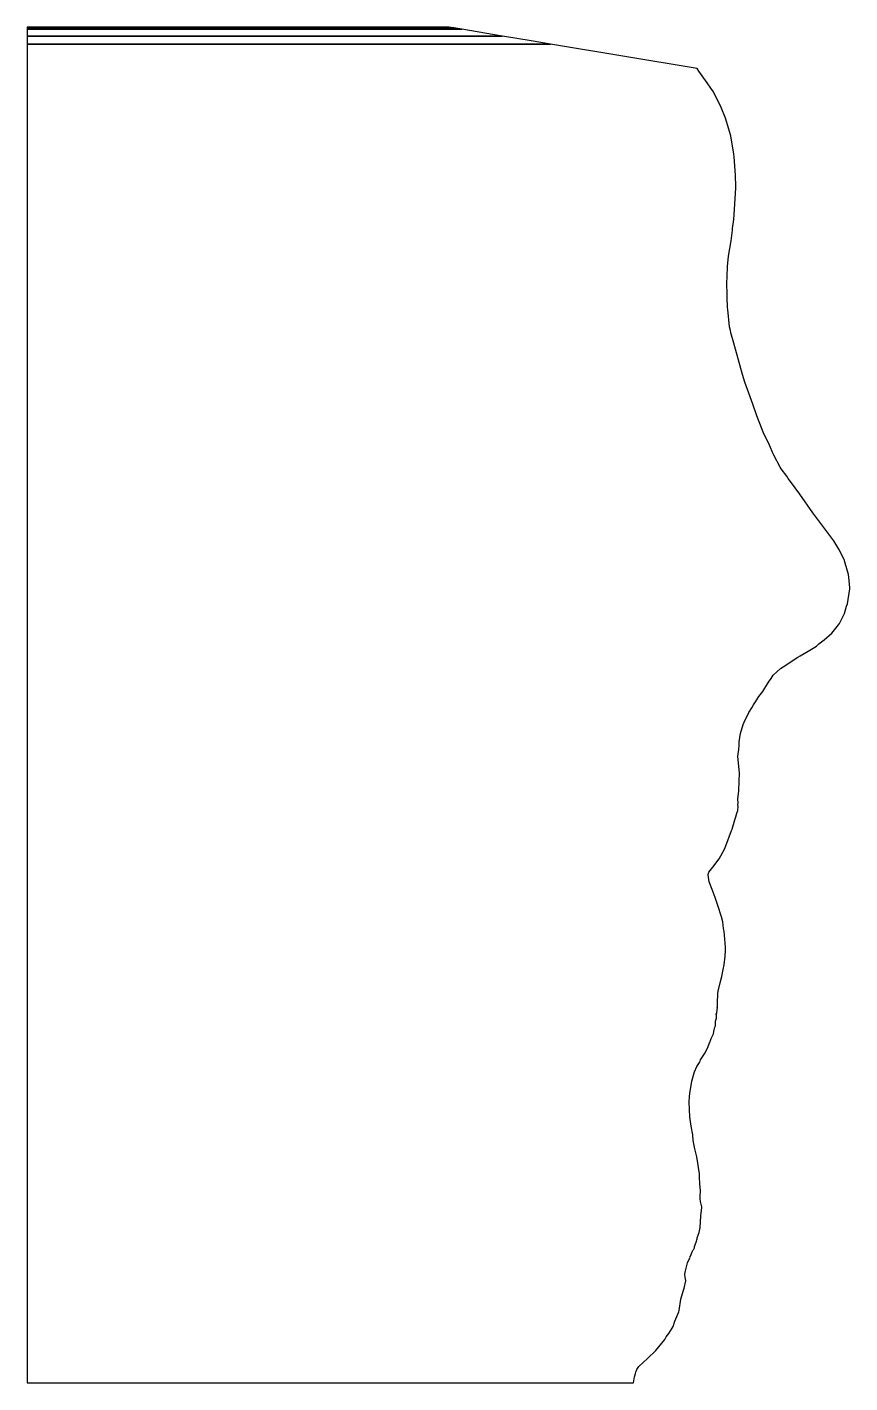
# Model space of a CAD drawing. Extents: x -56 to 55, y -92 to 92.
import ezdxf

# ---------------------------------------------------------------- set-up
doc = ezdxf.new("R2010")
doc.units = 0
doc.layers.add('23_69000', color=7, linetype='CONTINUOUS')

msp = doc.modelspace()

# ---------------------------------------------------------------- linework, layer by layer
at = {"layer": '23_69000', "color": 5}
for points in [[(-28.541, 91.60101), (1.253, 91.60101), (0.979, 91.649), (-56.17, 91.649), (-56.17, 91.60101), (-28.541, 91.60101)], [(-28.105, 91.539), (1.631, 91.539), (1.273, 91.60001), (-56.17, 91.60001), (-56.17, 91.539), (-28.105, 91.539)], [(-27.252, 91.36101), (2.714, 91.36101), (1.646, 91.537), (-56.17, 91.537), (-56.17, 91.36101), (-27.252, 91.36101)], [(-56.17, 90.54201), (-56.17, 90.442), (8.214, 90.442), (2.73, 91.357), (-56.17, 91.357), (-56.17, 90.54201)], [(12.12, 89.788), (8.244, 90.436), (-56.17, 90.436), (-56.17, 89.354), (14.73, 89.354), (12.12, 89.788)], [(-56.17, -11.397), (-56.17, -92.11401), (25.972, -92.11401), (26.117, -91.316), (26.194, -91.159), (26.253, -90.853), (26.312, -90.645), (26.443, -90.288), (26.535, -90.149), (26.699, -89.874), (27.9, -88.789), (29.011, -87.743), (30.22, -86.243), (30.407, -85.87801), (30.775, -85.413), (31.219, -84.716), (31.347, -84.45901), (31.576, -83.73801), (32.131, -82.491), (32.199, -82.285), (32.42, -80.76601), (32.75, -79.548), (32.864, -79.274), (33.092, -78.29401), (33.095, -78.23), (33.004, -77.815), (32.926, -77.36401), (32.984, -77.15401), (33.017, -76.94601), (33.318, -75.82401), (33.362, -75.719), (33.674, -75.12701), (33.645, -75.041), (33.722, -74.94), (33.948, -74.372), (34.08, -74.08), (34.145, -73.983), (34.235, -73.799), (34.24, -73.61501), (34.473, -73.054), (34.608, -72.567), (34.631, -72.443), (34.889, -71.72701), (35.027, -71.033), (35.101, -69.496), (35.093, -69.439), (35.263, -68.408), (35.268, -68.274), (35.087, -67.514), (35.039, -67.187), (35.023, -66.82401), (35.066, -66.083), (34.975, -65.153), (34.927, -64.216), (34.936, -63.989), (34.922, -63.765), (34.568, -61.488), (34.312, -60.377), (34.095, -59.264), (34.017, -58.498), (33.81, -57.312), (33.609, -56.06), (33.548, -54.07), (33.579, -53.249), (33.663, -52.571), (33.708, -52.366), (33.901, -51.205), (34.196, -50.072), (34.236, -49.957), (34.581, -49.238), (34.917, -48.684), (35.045, -48.49), (35.087, -48.308), (35.693, -47.381), (36.118, -46.541), (36.285, -46.033), (36.394, -45.868), (36.438, -45.718), (36.509, -45.42), (36.814, -44.804), (36.855, -44.49), (37.018, -43.879), (37.09, -43.697), (37.112, -43.077), (37.226, -42.678), (37.227, -42.289), (37.207, -42.155), (37.271, -42.008), (37.316, -41.498), (37.354, -41.296), (37.345, -41.212), (37.355, -41.098), (37.364, -40.664), (37.438, -39.325), (37.478, -39.01), (37.713, -37.88), (37.963, -37.022), (38.135, -36.103), (38.277, -35.447), (38.423, -34.29), (38.454, -33.52), (38.456, -33.061), (38.271, -30.868), (38.204, -30.504), (38.075, -29.611), (37.903, -28.931), (37.416, -27.428), (37.043, -26.315), (36.669, -25.238), (36.265, -24.202), (36.112, -23.249), (36.128, -23.218), (36.209, -22.892), (36.748, -22.232), (37.606, -21.081), (38.321, -19.767), (38.505, -19.316), (39.262, -17.253), (39.344, -17.056), (39.731, -15.795), (39.877, -15.413), (40.012, -14.914), (40.142, -14.531), (40.157, -14.011), (40.147, -13.781), (40.16, -13.524), (40.115, -12.959), (40.172, -12.632), (40.263, -11.846), (40.316, -10.619), (40.348, -9.442), (40.146, -7.201), (40.183, -6.841), (40.27, -6.248), (40.308, -5.73), (40.324, -5.212), (40.392, -4.619), (40.45, -4.311), (40.5, -4.118), (40.867, -2.853), (40.978, -2.547), (41.598, -1.262), (42.016, -0.624), (42.234, -0.197), (42.542, 0.195), (42.985, 0.933), (43.17, 1.138), (43.496, 1.582), (44.265, 2.861), (44.634, 3.353), (44.936, 3.794), (45.4, 4.253), (45.912, 4.711), (46.25, 4.96), (48.258, 6.269), (48.594, 6.445), (49.644, 7.05), (50.801, 7.757), (51.125, 8.044), (51.808, 8.594), (52.878, 9.518), (53.779, 10.63), (53.894, 10.8), (54.6, 12.165), (54.868, 13.182), (54.974, 13.481), (55.31, 15.494), (55.301, 15.645), (55.2, 16.652), (55.181, 17.055), (55.121, 17.461), (54.92, 18.202), (54.666, 18.979), (54.537, 19.488), (54.491, 19.588), (53.836, 20.885), (53.151, 22.009), (50.309, 25.829), (48.535, 28.324), (47.272, 30.041), (46.942, 30.477), (46.752, 30.779), (46.006, 31.78), (45.853, 32.022), (45.018, 33.651), (44.929, 33.804), (44.415, 34.988), (43.58, 36.73), (43.124, 37.93), (42.7, 38.962), (42.167, 40.538), (41.097, 43.525), (40.768, 44.551), (39.594, 48.818), (39.191, 50.23), (39.135, 50.548), (38.99, 51.046), (38.759, 53.368), (38.718, 53.639), (38.701, 55.054), (38.658, 57.306), (38.663, 57.478), (38.692, 57.828), (38.726, 59.204), (38.878, 60.594), (39.062, 61.624), (39.207, 62.661), (39.391, 64.13), (39.428, 64.344), (39.573, 65.554), (39.695, 66.96101), (39.842, 69.813), (39.851, 70.356), (39.808, 71.262), (39.804, 71.58801), (39.625, 74.075), (39.607, 74.40601), (39.17, 76.908), (38.465, 79.297), (37.89, 80.748), (37.657, 81.25201), (37.342, 81.83), (36.837, 82.859), (36.462, 83.369), (35.975, 84.11301), (34.838, 85.69601), (34.616, 86.034), (14.737, 89.354), (-56.17, 89.354), (-56.17, -11.397)]]:
    msp.add_lwpolyline(points, dxfattribs=at)

doc.saveas('drawing.dxf')
